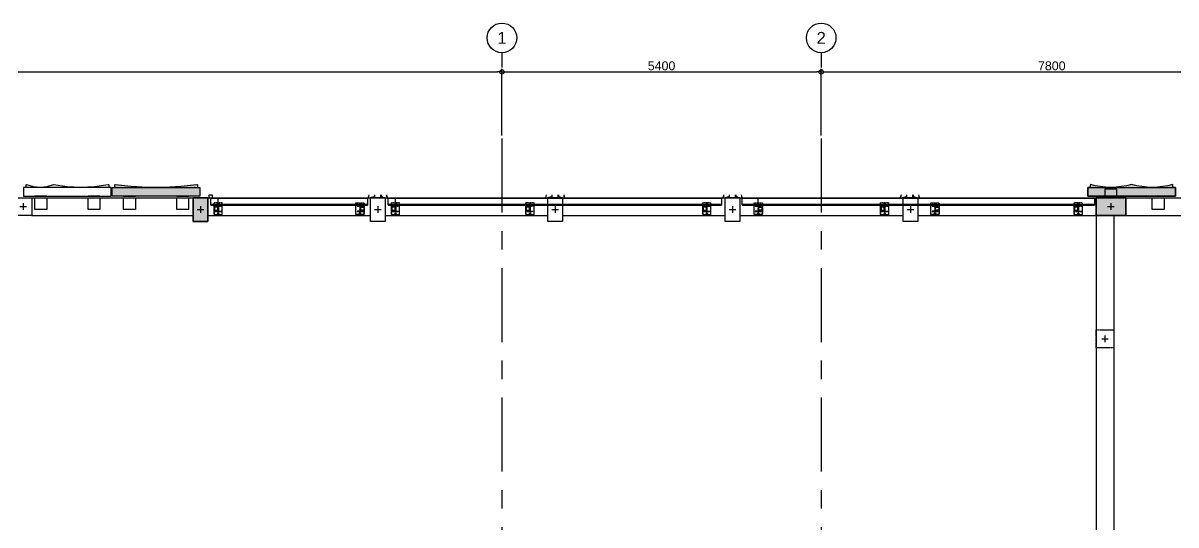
# Model space of a CAD drawing. Header units: millimetres. Extents: x 2519235 to 7246330, y 25937 to 201821.
# Drawn here: x 3134685 to 3154185, y 134172 to 142649 of the extents above; entities that cross this region are included whole.
import ezdxf
from ezdxf.enums import TextEntityAlignment as Align

# ---------------------------------------------------------------- set-up
doc = ezdxf.new("R2010")
doc.units = ezdxf.units.MM
doc.set_wipeout_variables(frame=1)
for name, pattern in [('DXK_LINE_DOT2', [3.9198, 1.9599, -1.9599]), ('HIDDEN2', [4.7625, 3.175, -1.5875]), ('TA_GL_005.00000', [13.75, 5, -1.25, 1.25, -1.25, 5]), ('Xref-PLAN-106.940$0$CENTER2', [28.575, 19.05, -3.175, 3.175, -3.175])]:
    doc.linetypes.add(name, pattern=pattern)
for name, color, linetype in [('000 - 0_SYM_DWG_GRID-BUBBLE_MAIN_COLOR_1', 7, 'Continuous'), ('000 - 0_SYM_DWG_GRIDLINE_MAIN_COLOR_1', 7, 'Continuous'), ('000 - 0_SYM_DWG_GRIDLINE_MAIN_COLOR_251', 7, 'Continuous'), ('000 - CONCRETE_COL_CUT_COLOR_1', 7, 'Continuous'), ('000 - CONCRETE_COL_CUT_COLOR_5', 7, 'Continuous'), ('000 - CONCRETE_COL_HATCH_', 7, 'Continuous'), ('000 - CONCRETE_COL_WIPEOUT_', 7, 'Continuous'), ('000 - CONCRETE_PRECAST_CUT_COLOR_4', 7, 'Continuous'), ('000 - CONCRETE_PRECAST_CUT_COLOR_5', 7, 'Continuous'), ('010 - ASPG_DIMS_NOM', 7, 'Continuous'), ('_BOLT-M10', 7, 'Continuous'), ('_C-SC', 7, 'Continuous'), ('_Hatch', 7, 'Continuous'), ('_LOUVER-SB', 7, 'Continuous'), ('_PLATE-200', 7, 'Continuous'), ('_Wall-PRECAST', 7, 'Continuous'), ('A-GENM', 7, 'Continuous'), ('A-GLAZ-CURT', 7, 'Continuous'), ('S-COLS-E', 7, 'Continuous'), ('Xref-PLAN-106.940$0$_Beam', 7, 'Continuous'), ('Xref-PLAN-106.940$0$_C300x300', 7, 'Continuous'), ('Xref-PLAN-106.940$0$_C400-250', 7, 'Continuous'), ('Xref-PLAN-106.940$0$_C500-300', 7, 'Continuous'), ('Xref-PLAN-106.940$0$_Col-B', 7, 'Xref-PLAN-106.940$0$CENTER2')]:
    doc.layers.add(name, color=color, linetype=linetype)
doc.styles.add('Arial', font='arial.ttf', dxfattribs={"height": 300})
doc.styles.add('FAMELINE_FOR_CKST', font='arial.ttf')
doc.styles.add('TA', font='', dxfattribs={"height": 4.5})
doc.styles.get('TA').set_extended_font_data('Cordia New')
doc.dimstyles.new('FAMELINE-CKST_C-C', dxfattribs={"dimtxt": 0.3, "dimasz": 0.15, "dimexe": 0.1, "dimexo": 0.1, "dimgap": 0.05, "dimtad": 1, "dimzin": 0, "dimdsep": 46, "dimtxsty": 'FAMELINE_FOR_CKST', "dimblk": 'ORIGIN', "dimblk1": 'ORIGIN', "dimblk2": 'ORIGIN', "dimsah": 1, "dimcen": 0.1, "dimdle": 0.1, "dimclrd": 7, "dimclre": 7, "dimclrt": 7, "dimadec": 0, "dimazin": 0, "dimtfac": 1, "dimtix": 1, "dimtmove": 2, "dimatfit": 3, "dimfxl": 1, "dimtolj": 1, "dimtzin": 0, "dimlwd": -1, "dimlwe": -1, "dimarcsym": 0})
pattern_1 = [(45, (-1941.0177, -2436.031), (-3.367596, 3.367596), []), (45, (-1941.0177, -2433.6497), (-3.367596, 3.367596), [])]

# ---------------------------------------------------------------- blocks, each defined once
blk = doc.blocks.new('_C-SC')
at = {"layer": '_Hatch'}
h = blk.add_hatch(dxfattribs=at)
h.set_pattern_fill('STEEL', scale=1.5)
h.set_pattern_definition(pattern_1)
h.paths.add_polyline_path([(3, 67), (3, 3, 0.414214), (13, -7), (50, -7), (50, -15), (-50, -15), (-50, -7), (-13, -7, 0.414214), (-3, 3), (-3, 67, 0.414214), (-13, 77), (-50, 77), (-50, 85), (50, 85), (50, 77), (13, 77, 0.414214)])
at = {"color": 7, "linetype": 'Continuous'}
for p, q in [((70, 135), (-70, 135)), ((-70, 135), (-70, -25)), ((70, 135), (70, -25))]:
    blk.add_line(p, q, dxfattribs=at)
at = {"color": 7, "linetype": 'DXK_LINE_DOT2'}
for p, q in [((-70, 135), (-70, -25)), ((70, 135), (-70, 135)), ((70, -25), (70, 135))]:
    blk.add_line(p, q, dxfattribs=at)
at = {"color": 7, "linetype": 'HIDDEN2'}
for p, q in [((-70, -25), (-70, -65)), ((-70, -30), (-70, -65)), ((-70, -65), (70, -65)), ((-70, -65), (70, -65)), ((70, -65), (70, -25)), ((70, -30), (70, -65))]:
    blk.add_line(p, q, dxfattribs=at)
at = {"color": 7}
blk.add_lwpolyline([(-50, 85), (50, 85), (50, 77), (13, 77, 0.414214), (3, 67), (3, 3, 0.414214), (13, -7), (50, -7), (50, -15), (-50, -15), (-50, -7), (-13, -7, 0.414214), (-3, 3), (-3, 67, 0.414214), (-13, 77), (-50, 77)], format="xyb", close=True, dxfattribs=at)
for points in [[(63, 60), (3, 60), (3, 10), (63, 10)], [(63, 60), (8, 60), (8, 10), (63, 10)]]:
    blk.add_lwpolyline(points, close=True, dxfattribs=at)
at = {"layer": '_BOLT-M10', "color": 7}
for p, q in [((-12, 115), (12, 115)), ((16, 35), (-10, 35)), ((3, 42), (-3, 42)), ((3, 28), (-3, 28)), ((0, 128), (0, 102)), ((8, 42), (3, 42)), ((8, 28), (3, 28))]:
    blk.add_line(p, q, dxfattribs=at)
blk.add_lwpolyline([(-8, 110), (0, 106), (8, 110), (8, 120), (0, 124), (-8, 120)], close=True, dxfattribs=at)
for radius in [10, 6.93]:
    blk.add_circle((0, 115), radius, dxfattribs=at)
at = {"layer": 'Defpoints', "color": 7}
for p, q in [((6, -6), (-6, 6)), ((-6, -6), (6, 6))]:
    blk.add_line(p, q, dxfattribs=at)
at = {"layer": 'Defpoints', "color": 7, "linetype": 'HIDDEN2'}
for p, q in [((-12, -45), (12, -45)), ((0, -58), (0, -32))]:
    blk.add_line(p, q, dxfattribs=at)
blk.add_lwpolyline([(-8, -40), (0, -36), (8, -40), (8, -50), (0, -54), (-8, -50)], close=True, dxfattribs=at)
for radius in [10, 6.93]:
    blk.add_circle((0, -45), radius, dxfattribs=at)
blk = doc.blocks.new('_PP-LOUVER')
at = {"layer": '_Hatch'}
h = blk.add_hatch(dxfattribs=at)
h.set_pattern_fill('STEEL', scale=1.5)
h.set_pattern_definition(pattern_1)
h.paths.add_polyline_path([(3, 67), (3, 3, 0.414214), (13, -7), (50, -7), (50, -15), (-50, -15), (-50, -7), (-13, -7, 0.414214), (-3, 3), (-3, 67, 0.414214), (-13, 77), (-50, 77), (-50, 85), (50, 85), (50, 77), (13, 77, 0.414214)])
at = {"color": 7, "linetype": 'Continuous'}
for p, q in [((70, 135), (-70, 135)), ((-70, 135), (-70, -25)), ((70, 135), (70, -25))]:
    blk.add_line(p, q, dxfattribs=at)
at = {"color": 7, "linetype": 'DXK_LINE_DOT2'}
for p, q in [((-70, 135), (-70, -25)), ((70, 135), (-70, 135)), ((70, -25), (70, 135))]:
    blk.add_line(p, q, dxfattribs=at)
at = {"color": 7, "linetype": 'HIDDEN2'}
for p, q in [((-70, -25), (-70, -65)), ((-70, -30), (-70, -65)), ((-70, -65), (70, -65)), ((-70, -65), (70, -65)), ((70, -65), (70, -25)), ((70, -30), (70, -65))]:
    blk.add_line(p, q, dxfattribs=at)
at = {"color": 7}
blk.add_lwpolyline([(-50, 85), (50, 85), (50, 77), (13, 77, 0.414214), (3, 67), (3, 3, 0.414214), (13, -7), (50, -7), (50, -15), (-50, -15), (-50, -7), (-13, -7, 0.414214), (-3, 3), (-3, 67, 0.414214), (-13, 77), (-50, 77)], format="xyb", close=True, dxfattribs=at)
for points in [[(63, 60), (3, 60), (3, 10), (63, 10)], [(63, 60), (8, 60), (8, 10), (63, 10)]]:
    blk.add_lwpolyline(points, close=True, dxfattribs=at)
at = {"layer": '_BOLT-M10', "color": 7}
for p, q in [((-12, 115), (12, 115)), ((16, 35), (-10, 35)), ((3, 42), (-3, 42)), ((3, 28), (-3, 28)), ((0, 128), (0, 102)), ((8, 42), (3, 42)), ((8, 28), (3, 28))]:
    blk.add_line(p, q, dxfattribs=at)
blk.add_lwpolyline([(-8, 110), (0, 106), (8, 110), (8, 120), (0, 124), (-8, 120)], close=True, dxfattribs=at)
for radius in [10, 6.93]:
    blk.add_circle((0, 115), radius, dxfattribs=at)
at = {"layer": 'Defpoints', "color": 7}
for p, q in [((6, -6), (-6, 6)), ((-6, -6), (6, 6))]:
    blk.add_line(p, q, dxfattribs=at)
at = {"layer": 'Defpoints', "color": 7, "linetype": 'HIDDEN2'}
for p, q in [((-12, -45), (12, -45)), ((0, -58), (0, -32))]:
    blk.add_line(p, q, dxfattribs=at)
blk.add_lwpolyline([(-8, -40), (0, -36), (8, -40), (8, -50), (0, -54), (-8, -50)], close=True, dxfattribs=at)
for radius in [10, 6.93]:
    blk.add_circle((0, -45), radius, dxfattribs=at)
blk = doc.blocks.new('*U360')
at = {"color": 7}
for p, q in [((125, -25), (-2525, -25)), ((-2525, -145), (-2525, -25)), ((-2525, -30), (125, -30)), ((-2525, -35), (125, -35)), ((-2525, -135), (125, -135)), ((-2525, -140), (125, -140)), ((-2525, -145), (125, -145)), ((125, -25), (125, -145))]:
    blk.add_line(p, q, dxfattribs=at)
at = {"layer": 'Defpoints', "color": 7}
for p, q in [((6, -6), (-6, 6)), ((-6, -6), (6, 6)), ((0, 0), (0, -145))]:
    blk.add_line(p, q, dxfattribs=at)
blk = doc.blocks.new('*U359')
at = {"color": 7}
for p, q in [((125, -25), (-5515, -25)), ((-5515, -145), (-5515, -25)), ((-5515, -30), (125, -30)), ((-5515, -35), (125, -35)), ((-5515, -135), (125, -135)), ((-5515, -140), (125, -140)), ((-5515, -145), (125, -145)), ((125, -25), (125, -145))]:
    blk.add_line(p, q, dxfattribs=at)
at = {"layer": 'Defpoints', "color": 7}
for p, q in [((6, -6), (-6, 6)), ((-6, -6), (6, 6)), ((0, 0), (0, -145))]:
    blk.add_line(p, q, dxfattribs=at)
blk = doc.blocks.new('*U361')
at = {"color": 7}
for p, q in [((270, -25), (-5690, -25)), ((-5690, -145), (-5690, -25)), ((-5690, -30), (270, -30)), ((-5690, -35), (270, -35)), ((-5690, -135), (270, -135)), ((-5690, -140), (270, -140)), ((-5690, -145), (270, -145)), ((270, -25), (270, -145))]:
    blk.add_line(p, q, dxfattribs=at)
at = {"layer": 'Defpoints', "color": 7}
for p, q in [((6, -6), (-6, 6)), ((-6, -6), (6, 6)), ((0, 0), (0, -145))]:
    blk.add_line(p, q, dxfattribs=at)
blk = doc.blocks.new('Enrance Curtain Wall Panel Edge 5a - Enrance Curtain Wall Panel Edge 5a-28915756-ENTRANCE 1 - LOWER ROOF LEVEL PLAN')
at = {"color": 7}
for p, q in [((150, 5875), (150, 6125)), ((150, 6125), (150, 5875)), ((150, 6125), (150, 5875)), ((150, 5875), (150, 6125)), ((150, 6125), (150, 5875)), ((155, 6110), (150, 6110)), ((171, 6080), (150, 6080)), ((150, 6050), (200, 6050)), ((155, 6055), (155, 6110)), ((200, 6055), (155, 6055)), ((150, 5950), (200, 5950)), ((171, 5920), (150, 5920)), ((155, 5890), (150, 5890)), ((200, 5945), (155, 5945)), ((155, 5945), (155, 5890)), ((150, 2875), (150, 3125)), ((150, 2875), (150, 3125)), ((150, 3125), (150, 2875)), ((150, 2875), (150, 3125)), ((150, 3125), (150, 2875)), ((155, 3110), (150, 3110)), ((171, 3080), (150, 3080)), ((150, 3050), (200, 3050)), ((150, 2950), (200, 2950)), ((155, 3055), (155, 3110)), ((200, 3055), (155, 3055)), ((200, 2945), (155, 2945)), ((155, 2945), (155, 2890)), ((171, 2920), (150, 2920)), ((155, 2890), (150, 2890)), ((150, -125), (150, 125)), ((150, 125), (150, -125)), ((150, 125), (150, -125)), ((150, -125), (150, 125)), ((150, 125), (150, -125)), ((155, 110), (150, 110)), ((171, 80), (150, 80)), ((150, 50), (200, 50)), ((155, 55), (155, 110)), ((200, 55), (155, 55)), ((150, -50), (200, -50)), ((171, -80), (150, -80)), ((155, -110), (150, -110)), ((200, -55), (155, -55)), ((155, -55), (155, -110)), ((150, -2875), (150, -3125)), ((150, -2875), (150, -3125)), ((150, -2875), (150, -3125)), ((150, -3125), (150, -2875)), ((150, -2875), (150, -3125)), ((155, -2890), (150, -2890)), ((171, -2920), (150, -2920)), ((155, -2945), (155, -2890)), ((150, -2950), (200, -2950)), ((150, -3050), (200, -3050)), ((171, -3080), (150, -3080)), ((155, -3110), (150, -3110)), ((200, -2945), (155, -2945)), ((200, -3055), (155, -3055)), ((155, -3055), (155, -3110))]:
    blk.add_line(p, q, dxfattribs=at)
for centre, radius, start, end in [((-165, 4360), 1830, 78.4825, 80.0828), ((-165, 4360), 1830, 78.4842, 80.0816), ((-165, 4360), 1830, 79.6928, 80.0838), ((-165, 4360), 1827, 78.4632, 80.0667), ((-165, 7640), 1827, 279.9333, 281.5368), ((-165, 7640), 1830, 279.9172, 281.5175), ((-165, 7640), 1830, 279.9184, 281.5158), ((-165, 7640), 1830, 279.9162, 280.3072), ((-165, 1360), 1830, 78.4825, 80.0828), ((-165, 1360), 1830, 79.6928, 80.0838), ((-165, 1360), 1830, 78.4842, 80.0816), ((-165, 1360), 1827, 78.4632, 80.0667), ((-165, 4640), 1827, 279.9333, 281.5368), ((-165, 4640), 1830, 279.9172, 281.5175), ((-165, 4640), 1830, 279.9184, 281.5158), ((-165, 4640), 1830, 279.9162, 280.3072), ((-165, -1640), 1830, 78.4825, 80.0828), ((-165, -1640), 1830, 78.4842, 80.0816), ((-165, -1640), 1830, 79.6928, 80.0838), ((-165, -1640), 1827, 78.4632, 80.0667), ((-165, 1640), 1827, 279.9333, 281.5368), ((-165, 1640), 1830, 279.9172, 281.5175), ((-165, 1640), 1830, 279.9184, 281.5158), ((-165, 1640), 1830, 279.9162, 280.3072), ((-165, -4640), 1830, 78.4825, 80.0828), ((-165, -4640), 1830, 78.4842, 80.0816), ((-165, -4640), 1830, 79.6928, 80.0838), ((-165, -4640), 1827, 78.4632, 80.0667), ((-165, -1360), 1827, 279.9333, 281.5368), ((-165, -1360), 1830, 279.9172, 281.5175), ((-165, -1360), 1830, 279.9184, 281.5158), ((-165, -1360), 1830, 279.9162, 280.3072)]:
    blk.add_arc(centre, radius, start, end, dxfattribs=at)
blk = doc.blocks.new('Xref-PLAN-106.940$0$_C300-300')
at = {"color": 7}
blk.add_lwpolyline([(-150, 0), (150, 0), (150, -300), (-150, -300)], close=True, dxfattribs=at)
at = {"layer": 'Defpoints', "color": 7}
for p, q in [((-56, -150), (56, -150)), ((0, -94), (0, -206))]:
    blk.add_line(p, q, dxfattribs=at)
blk = doc.blocks.new('Xref-PLAN-106.940$0$_C400-250')
at = {"color": 7}
blk.add_lwpolyline([(125, 0), (125, -400), (-125, -400), (-125, 0)], close=True, dxfattribs=at)
at = {"layer": 'Defpoints', "color": 7}
for p, q in [((0, -144), (0, -256)), ((-56, -200), (56, -200))]:
    blk.add_line(p, q, dxfattribs=at)
blk = doc.blocks.new('Xref-PLAN-106.940$0$_C500-300')
at = {"color": 7}
blk.add_lwpolyline([(-250, 0), (250, 0), (250, -300), (-250, -300)], close=True, dxfattribs=at)
at = {"layer": 'Defpoints', "color": 7}
for p, q in [((-56, -150), (56, -150)), ((0, -94), (0, -206))]:
    blk.add_line(p, q, dxfattribs=at)
blk = doc.blocks.new('Xref-PLAN-106.940')
at = {"layer": 'Xref-PLAN-106.940$0$_Beam', "color": 7}
for p, q in [((127669, 23258), (130394, 23258)), ((130644, 23258), (133394, 23258)), ((133644, 23258), (136394, 23258)), ((136644, 23258), (139394, 23258)), ((139644, 23258), (142404, 23258)), ((142654, 23258), (145669, 23258)), ((146169, 23258), (148619, 23258)), ((127669, 22958), (130394, 22958)), ((130644, 22958), (133394, 22958)), ((133644, 22958), (136394, 22958)), ((136644, 22958), (139394, 22958)), ((139644, 22958), (142404, 22958)), ((142654, 22958), (145669, 22958)), ((145669, 22958), (145669, 17298)), ((145969, 22958), (145969, 17298)), ((146169, 22958), (148619, 22958))]:
    blk.add_line(p, q, dxfattribs=at)
at = {"layer": 'Xref-PLAN-106.940$0$_C300x300', "color": 7}
blk.add_blockref('Xref-PLAN-106.940$0$_C300-300', (127519, 23258), dxfattribs=at)
at = {"layer": 'Xref-PLAN-106.940$0$_C400-250', "color": 7}
for p in [(130519, 23258), (133519, 23258), (136519, 23258), (139519, 23258), (142529, 23258)]:
    blk.add_blockref('Xref-PLAN-106.940$0$_C400-250', p, dxfattribs=at)
at = {"layer": 'Xref-PLAN-106.940$0$_C500-300', "color": 7}
blk.add_blockref('Xref-PLAN-106.940$0$_C500-300', (145919, 23258), dxfattribs=at)
at = {"layer": 'Xref-PLAN-106.940$0$_Col-B', "color": 7}
blk.add_blockref('Xref-PLAN-106.940$0$_C300-300', (145819, 21025), dxfattribs=at)
blk = doc.blocks.new('*U1938')
at = {"layer": '000 - 0_SYM_DWG_GRIDLINE_MAIN_COLOR_1', "color": 7}
blk.add_line((49, 0), (44, 0), dxfattribs=at)
blk.add_circle((54, 0), 5, dxfattribs=at)
at = {"layer": '000 - 0_SYM_DWG_GRIDLINE_MAIN_COLOR_251', "color": 7, "linetype": 'ByBlock', "ltscale": 5}
blk.add_line((20, 0), (-357, 0), dxfattribs=at)
at = {"layer": '000 - 0_SYM_DWG_GRIDLINE_MAIN_COLOR_251', "color": 7}
for p in [(-337, 0), (0, 0)]:
    blk.add_point(p, dxfattribs=at)
at = {"color": 7, "style": 'TA', "flags": 1}
blk.add_attdef('LOCATION', (6, -6), '', height=4.5, rotation=270, dxfattribs=at)
at = {"layer": '000 - 0_SYM_DWG_GRID-BUBBLE_MAIN_COLOR_1', "color": 7, "style": 'Arial'}
blk.add_attdef('GRID-HEAD', text='', height=4, rotation=270, dxfattribs=at).set_placement((54, 0), align=Align.MIDDLE_CENTER)
blk = doc.blocks.new('*U1098')
at = {"layer": '000 - 0_SYM_DWG_GRIDLINE_MAIN_COLOR_251', "color": 7, "linetype": 'ByBlock', "ltscale": 5}
blk.add_line((2, 0), (-866, 0), dxfattribs=at)
at = {"color": 7, "style": 'TA', "flags": 1}
blk.add_attdef('LOCATION', (6, -6), '', height=4.5, rotation=270, dxfattribs=at)
at = {"layer": '000 - 0_SYM_DWG_GRID-BUBBLE_MAIN_COLOR_1', "color": 7, "style": 'Arial'}
blk.add_attdef('GRID-HEAD', text='', height=4, rotation=180, dxfattribs=at).set_placement((22, 0), align=Align.MIDDLE_CENTER)
blk = doc.blocks.new('_Origin')
at = {"color": 7, "linetype": 'ByBlock', "lineweight": -2}
blk.add_line((0, 0), (-1, 0), dxfattribs=at)
blk.add_circle((0, 0), 0.5, dxfattribs=at)
blk = doc.blocks.new('*D1932')
at = {"layer": '010 - ASPG_DIMS_NOM', "color": 7, "transparency": 16777216}
for p, q in [((-18300, 1050), (-18300, 2175)), ((0, 1050), (0, 2175)), ((-18225, 2125), (-75, 2125))]:
    blk.add_line(p, q, dxfattribs=at)
at = {"layer": 'Defpoints', "color": 7, "transparency": 16777216}
for p in [(0, 2125), (-18300, 1000), (0, 1000)]:
    blk.add_point(p, dxfattribs=at)
at = {"layer": '010 - ASPG_DIMS_NOM', "color": 7, "transparency": 16777216, "xscale": 75, "yscale": 75, "zscale": 75, "rotation": 180}
blk.add_blockref('_Origin', (-18300, 2125), dxfattribs=at)
at = {"layer": '010 - ASPG_DIMS_NOM', "color": 7, "transparency": 16777216, "xscale": 75, "yscale": 75, "zscale": 75}
blk.add_blockref('_Origin', (0, 2125), dxfattribs=at)
at = {"layer": '010 - ASPG_DIMS_NOM', "color": 7, "transparency": 16777216, "insert": (-9150, 2227), "char_height": 150, "attachment_point": 5, "style": 'FAMELINE_FOR_CKST'}
blk.add_mtext('\\A1;18300', dxfattribs=at)
blk = doc.blocks.new('*D1933')
at = {"layer": '010 - ASPG_DIMS_NOM', "color": 7, "transparency": 16777216}
for p, q in [((0, 1050), (0, 2175)), ((5400, 1050), (5400, 2175)), ((75, 2125), (5325, 2125))]:
    blk.add_line(p, q, dxfattribs=at)
at = {"layer": 'Defpoints', "color": 7, "transparency": 16777216}
for p in [(5400, 2125), (0, 1000), (5400, 1000)]:
    blk.add_point(p, dxfattribs=at)
at = {"layer": '010 - ASPG_DIMS_NOM', "color": 7, "transparency": 16777216, "xscale": 75, "yscale": 75, "zscale": 75, "rotation": 180}
blk.add_blockref('_Origin', (0, 2125), dxfattribs=at)
at = {"layer": '010 - ASPG_DIMS_NOM', "color": 7, "transparency": 16777216, "xscale": 75, "yscale": 75, "zscale": 75}
blk.add_blockref('_Origin', (5400, 2125), dxfattribs=at)
at = {"layer": '010 - ASPG_DIMS_NOM', "color": 7, "transparency": 16777216, "insert": (2700, 2227), "char_height": 150, "attachment_point": 5, "style": 'FAMELINE_FOR_CKST'}
blk.add_mtext('\\A1;5400', dxfattribs=at)
blk = doc.blocks.new('*D1934')
at = {"layer": '010 - ASPG_DIMS_NOM', "color": 7, "transparency": 16777216}
for p, q in [((5400, 1050), (5400, 2175)), ((13200, 1050), (13200, 2175)), ((5475, 2125), (13125, 2125))]:
    blk.add_line(p, q, dxfattribs=at)
at = {"layer": 'Defpoints', "color": 7, "transparency": 16777216}
for p in [(13200, 2125), (5400, 1000), (13200, 1000)]:
    blk.add_point(p, dxfattribs=at)
at = {"layer": '010 - ASPG_DIMS_NOM', "color": 7, "transparency": 16777216, "xscale": 75, "yscale": 75, "zscale": 75, "rotation": 180}
blk.add_blockref('_Origin', (5400, 2125), dxfattribs=at)
at = {"layer": '010 - ASPG_DIMS_NOM', "color": 7, "transparency": 16777216, "xscale": 75, "yscale": 75, "zscale": 75}
blk.add_blockref('_Origin', (13200, 2125), dxfattribs=at)
at = {"layer": '010 - ASPG_DIMS_NOM', "color": 7, "transparency": 16777216, "insert": (9300, 2227), "char_height": 150, "attachment_point": 5, "style": 'FAMELINE_FOR_CKST'}
blk.add_mtext('\\A1;7800', dxfattribs=at)
blk = doc.blocks.new('*U2083')
at = {"layer": '000 - CONCRETE_COL_HATCH_'}
h = blk.add_hatch(dxfattribs=at)
h.set_pattern_fill('AR-CONC', scale=0.04)
h.set_pattern_definition([(50, (18500, -842401.163), (7.28738676, -0.63756342), [0.762, -8.382]), (355, (18500, -842401.163), (-1.40973686, 7.64227381), [0.6096, -6.70562337]), (100.4514447, (18500.607, -842401.216), (5.877649884, 7.004710076), [0.64760035, -7.123609784]), (46.1842, (18500, -842399.131), (10.84316164, -1.68169312), [1.143, -12.573]), (96.6355576, (18500.904, -842399.271), (9.49616536, 9.89704498), [0.97140093, -10.68542433]), (351.1841512, (18500, -842399.131), (9.49616536, 9.89704498), [0.91439868, -10.05838928]), (21, (18501.016, -842399.639), (6.06457565, -4.090607927), [0.762, -8.382]), (326, (18501.016, -842399.639), (2.472081134, 7.367518645), [0.6096, -6.7056]), (71.451445, (18501.5214, -842399.98), (8.53665677, 3.276910755), [0.64760035, -7.123597504]), (37.5, (18500, -842401.163), (0.12354413, 3.382201555), [0, -6.62432, 0, -6.8072, 0, -6.731]), (7.5, (18500, -842401.163), (2.6727865, 4.007222993), [0, -3.88112, 0, -6.47192, 0, -2.5654]), (327.5, (18497.7343, -842401.163), (5.423623807, -0.22914976), [0, -2.54, 0, -7.9248, 0, -10.5156]), (317.5, (18496.7183, -842401.163), (5.925167255, 1.01705964), [0, -3.302, 0, -5.26288, 0, -7.4676])])
h.paths.add_polyline_path([(0, 0), (1480, 0), (1480, 150), (1440, 150), (1440, 190), (1430, 200), (1354, 178), (1267, 163), (1179, 153), (1090, 150), (1001, 153), (913, 163), (826, 178), (740, 200), (654, 178), (567, 163), (479, 153), (390, 150), (301, 153), (213, 163), (126, 178), (50, 200), (40, 190), (40, 150), (0, 150)])
at = {"layer": '000 - CONCRETE_COL_CUT_COLOR_1', "color": 7, "lineweight": -2}
blk.add_lwpolyline([(0, 0), (1480, 0), (1480, 150), (1440, 150), (1440, 190), (1430, 200), (1354, 178), (1267, 163), (1179, 153), (1090, 150), (1001, 153), (913, 163), (826, 178), (740, 200), (654, 178), (567, 163), (479, 153), (390, 150), (301, 153), (213, 163), (126, 178), (50, 200), (40, 190), (40, 150), (0, 150), (0, 150), (0, 150), (0, 150), (0, 150), (0, 150), (0, 150), (0, 150), (0, 150), (0, 150), (0, 150), (0, 150), (0, 150), (0, 150), (0, 150), (0, 150), (0, 150), (0, 150), (0, 150), (0, 150), (0, 150), (0, 150), (0, 150), (0, 150)], close=True, dxfattribs=at)
blk = doc.blocks.new('*U2085')
at = {"layer": '000 - CONCRETE_COL_HATCH_'}
h = blk.add_hatch(dxfattribs=at)
h.set_pattern_fill('AR-CONC', scale=0.04)
h.set_pattern_definition([(50, (1000, -835906.8257), (7.28738676, -0.63756342), [0.762, -8.382]), (355, (1000, -835906.826), (-1.40973686, 7.64227381), [0.6096, -6.70562337]), (100.4514447, (1000.607, -835906.879), (5.877649884, 7.004710076), [0.64760035, -7.123609784]), (46.1842, (1000, -835904.794), (10.84316164, -1.68169312), [1.143, -12.573]), (96.6355576, (1000.904, -835904.934), (9.49616536, 9.89704498), [0.97140093, -10.68542433]), (351.1841512, (1000, -835904.794), (9.49616536, 9.89704498), [0.91439868, -10.05838928]), (21, (1001.016, -835905.3017), (6.06457565, -4.090607927), [0.762, -8.382]), (326, (1001.016, -835905.302), (2.472081134, 7.367518645), [0.6096, -6.7056]), (71.451445, (1001.5214, -835905.6426), (8.53665677, 3.276910755), [0.64760035, -7.123597504]), (37.5, (1000, -835906.8257), (0.12354413, 3.382201555), [0, -6.62432, 0, -6.8072, 0, -6.731]), (7.5, (1000, -835906.8257), (2.6727865, 4.007222993), [0, -3.88112, 0, -6.47192, 0, -2.5654]), (327.5, (997.7343, -835906.8257), (5.423623807, -0.22914976), [0, -2.54, 0, -7.9248, 0, -10.5156]), (317.5, (996.7183, -835906.8257), (5.925167255, 1.01705964), [0, -3.302, 0, -5.26288, 0, -7.4676])])
h.paths.add_polyline_path([(0, 0), (500, 0), (500, 300), (0, 300)])
at = {"layer": '000 - CONCRETE_COL_CUT_COLOR_1', "color": 7, "lineweight": -2}
blk.add_lwpolyline([(0, 0), (500, 0), (500, 300), (0, 300), (0, 300), (0, 300), (0, 300), (0, 300), (0, 300), (0, 300), (0, 300), (0, 300), (0, 300), (0, 300), (0, 300), (0, 300), (0, 300), (0, 300), (0, 300), (0, 300), (0, 300), (0, 300), (0, 300), (0, 300), (0, 300), (0, 300), (0, 300), (0, 300), (0, 300), (0, 300), (0, 300), (0, 300), (0, 300), (0, 300), (0, 300), (0, 300), (0, 300), (0, 300), (0, 300), (0, 300), (0, 300), (0, 300), (0, 300), (0, 300), (0, 300), (0, 300), (0, 300), (0, 300)], close=True, dxfattribs=at)
blk = doc.blocks.new('*U2084')
at = {"layer": '000 - CONCRETE_COL_HATCH_'}
h = blk.add_hatch(dxfattribs=at)
h.set_pattern_fill('AR-CONC', scale=0.04)
h.set_pattern_definition([(50, (60680, -847686.821), (7.28738676, -0.63756342), [0.762, -8.382]), (355, (60680, -847686.821), (-1.40973686, 7.64227381), [0.6096, -6.70562337]), (100.4514447, (60680.607, -847686.874), (5.877649884, 7.004710076), [0.64760035, -7.123609784]), (46.1842, (60680, -847684.789), (10.84316164, -1.68169312), [1.143, -12.573]), (96.6355576, (60680.904, -847684.929), (9.49616536, 9.89704498), [0.97140093, -10.68542433]), (351.1841512, (60680, -847684.789), (9.49616536, 9.89704498), [0.91439868, -10.05838928]), (21, (60681.016, -847685.297), (6.06457565, -4.090607927), [0.762, -8.382]), (326, (60681.016, -847685.297), (2.472081134, 7.367518645), [0.6096, -6.7056]), (71.451445, (60681.5214, -847685.638), (8.53665677, 3.276910755), [0.64760035, -7.123597504]), (37.5, (60680, -847686.8212), (0.12354413, 3.382201555), [0, -6.62432, 0, -6.8072, 0, -6.731]), (7.5, (60680, -847686.8212), (2.6727865, 4.007222993), [0, -3.88112, 0, -6.47192, 0, -2.5654]), (327.5, (60677.7343, -847686.8212), (5.423623807, -0.22914976), [0, -2.54, 0, -7.9248, 0, -10.5156]), (317.5, (60676.7183, -847686.821), (5.925167255, 1.017059641), [0, -3.302, 0, -5.26288, 0, -7.4676])])
h.paths.add_polyline_path([(0, 0), (0, 150), (40, 150), (40, 190), (50, 200), (319, 168), (600, 152), (880, 152), (1161, 168), (1430, 200), (1440, 190), (1440, 150), (1480, 150), (1480, 0)])
at = {"layer": '000 - CONCRETE_COL_CUT_COLOR_1', "color": 7, "lineweight": -2}
blk.add_lwpolyline([(0, 0), (0, 150), (40, 150), (40, 190), (50, 200), (319, 168), (600, 152), (880, 152), (1161, 168), (1430, 200), (1440, 190), (1440, 150), (1480, 150), (1480, 0), (1480, 0), (1480, 0), (1480, 0), (1480, 0), (1480, 0), (1480, 0), (1480, 0), (1480, 0), (1480, 0), (1480, 0), (1480, 0), (1480, 0), (1480, 0), (1480, 0), (1480, 0), (1480, 0), (1480, 0), (1480, 0), (1480, 0), (1480, 0), (1480, 0), (1480, 0), (1480, 0), (1480, 0), (1480, 0), (1480, 0), (1480, 0), (1480, 0), (1480, 0), (1480, 0), (1480, 0), (1480, 0), (1480, 0), (1480, 0)], close=True, dxfattribs=at)
blk = doc.blocks.new('*U2094')
at = {"layer": '000 - CONCRETE_COL_HATCH_'}
h = blk.add_hatch(dxfattribs=at)
h.set_pattern_fill('AR-CONC', scale=0.04)
h.set_pattern_definition([(50, (500, -831306.8257), (7.28738676, -0.63756342), [0.762, -8.382]), (355, (500, -831306.826), (-1.40973686, 7.64227381), [0.6096, -6.70562337]), (100.4514447, (500.607, -831306.879), (5.877649884, 7.004710076), [0.64760035, -7.123609784]), (46.1842, (500, -831304.794), (10.84316164, -1.68169312), [1.143, -12.573]), (96.6355576, (500.904, -831304.934), (9.49616536, 9.89704498), [0.97140093, -10.68542433]), (351.1841512, (500, -831304.794), (9.49616536, 9.89704498), [0.91439868, -10.05838928]), (21, (501.016, -831305.3017), (6.06457565, -4.090607927), [0.762, -8.382]), (326, (501.016, -831305.302), (2.472081134, 7.367518645), [0.6096, -6.7056]), (71.451445, (501.5214, -831305.6426), (8.53665677, 3.276910755), [0.64760035, -7.123597504]), (37.5, (500, -831306.8257), (0.12354413, 3.382201555), [0, -6.62432, 0, -6.8072, 0, -6.731]), (7.5, (500, -831306.8257), (2.6727865, 4.007222993), [0, -3.88112, 0, -6.47192, 0, -2.5654]), (327.5, (497.7343, -831306.8257), (5.423623807, -0.22914976), [0, -2.54, 0, -7.9248, 0, -10.5156]), (317.5, (496.7183, -831306.8257), (5.925167255, 1.01705964), [0, -3.302, 0, -5.26288, 0, -7.4676])])
h.paths.add_polyline_path([(0, 0), (250, 0), (250, 400), (0, 400)])
at = {"layer": '000 - CONCRETE_COL_CUT_COLOR_1', "color": 7, "lineweight": -2}
blk.add_lwpolyline([(0, 0), (250, 0), (250, 400), (0, 400), (0, 400), (0, 400), (0, 400), (0, 400), (0, 400), (0, 400), (0, 400), (0, 400), (0, 400), (0, 400), (0, 400), (0, 400), (0, 400), (0, 400), (0, 400), (0, 400), (0, 400), (0, 400), (0, 400), (0, 400), (0, 400), (0, 400), (0, 400), (0, 400), (0, 400), (0, 400), (0, 400), (0, 400), (0, 400), (0, 400), (0, 400), (0, 400), (0, 400), (0, 400), (0, 400), (0, 400), (0, 400), (0, 400), (0, 400), (0, 400), (0, 400), (0, 400), (0, 400), (0, 400)], close=True, dxfattribs=at)
blk = doc.blocks.new('W-1-PP17-ENT1_REV02_20260415-161303_PP17_ENT1_MAIN_DIMS_PL')
at = {"layer": '000 - 0_SYM_DWG_GRIDLINE_MAIN_COLOR_251', "color": 7, "linetype": 'TA_GL_005.00000', "xscale": 50.00000000000004, "yscale": 50.00000000000004, "zscale": 50.00000000000004, "rotation": 90}
for p, values in [((0, 0), {'GRID-HEAD': '1'}), ((5400, 0), {'GRID-HEAD': '2'})]:
    blk.add_blockref('*U1938', p, dxfattribs=at).add_auto_attribs(values)
at = {"layer": '000 - 0_SYM_DWG_GRIDLINE_MAIN_COLOR_251', "color": 7, "linetype": 'TA_GL_005.00000', "xscale": 50, "yscale": 50, "zscale": 50, "rotation": 180}
blk.add_blockref('*U1098', (-18300, 0), dxfattribs=at)
at = {"layer": '010 - ASPG_DIMS_NOM', "color": 7}
for base, p1, p2, picture, middle in [((0, 2125), (-18300, 1000), (0, 1000), '*D1932', (-9150, 2226.6)), ((5400, 2125), (0, 1000), (5400, 1000), '*D1933', (2700, 2226.6)), ((13200, 2125), (5400, 1000), (13200, 1000), '*D1934', (9300, 2226.6))]:
    dim = blk.add_linear_dim(base=base, p1=p1, p2=p2, angle=180, dimstyle='FAMELINE-CKST_C-C', override={"dimscale": 500, "dimdec": 0, "dimlfac": 1, "dimclrd": 7, "dimclre": 7, "dimclrt": 7}, dxfattribs=at)
    dim.commit()
    dim.dimension.update_dxf_attribs({"geometry": picture, "text_midpoint": middle})
blk = doc.blocks.new('A$C6d15e31b')
at = {"layer": '_PLATE-200', "color": 7}
for points in [[(-7700, 0), (-7700, -200), (-7900, -200), (-7900, 0)], [(-6800, 0), (-6800, -200), (-7000, -200), (-7000, 0)], [(-6200, 0), (-6200, -200), (-6400, -200), (-6400, 0)], [(-5300, 0), (-5300, -200), (-5500, -200), (-5500, 0)], [(10200, 0), (10400, 0), (10400, -6), (10200, -6)], [(11200, 0), (11200, -200), (11000, -200), (11000, 0)]]:
    blk.add_lwpolyline(points, close=True, dxfattribs=at)
at = {"layer": '_Wall-PRECAST', "color": 7}
for p, q in [((-8050, 215), (-8040, 225)), ((-8050, 175), (-8050, 215)), ((-8040, 225), (-7928, 189)), ((-7695, 189), (-7583, 225)), ((-7583, 225), (-7354, 188)), ((-6890, 188), (-6660, 225)), ((-6660, 225), (-6650, 215)), ((-6650, 215), (-6650, 175)), ((-6550, 215), (-6540, 225)), ((-6550, 175), (-6550, 215)), ((-6540, 225), (-6271, 193)), ((-5429, 193), (-5160, 225)), ((-5160, 225), (-5150, 215)), ((-5150, 215), (-5150, 175)), ((9960, 225), (9950, 215)), ((9950, 215), (9950, 175)), ((10036, 203), (9960, 225)), ((10123, 188), (10036, 203)), ((10564, 203), (10477, 188)), ((10650, 225), (10564, 203)), ((10736, 203), (10650, 225)), ((10823, 188), (10736, 203)), ((11264, 203), (11177, 188)), ((11340, 225), (11264, 203)), ((11350, 215), (11340, 225)), ((11350, 175), (11350, 215)), ((-8090, 175), (-8090, 25)), ((-6610, 175), (-8090, 175)), ((-8090, 25), (-6610, 25)), ((-7928, 189), (-7812, 177)), ((-7900, 31), (-7700, 31)), ((-7900, 31), (-7900, 25)), ((-7900, 31), (-7700, 31)), ((-7900, 31), (-7900, 25)), ((-7900, 25), (-7700, 25)), ((-7900, 25), (-7700, 25)), ((-7812, 177), (-7695, 189)), ((-7700, 31), (-7700, 25)), ((-7700, 31), (-7700, 25)), ((-7354, 188), (-7122, 176)), ((-7122, 176), (-6890, 188)), ((-7000, 31), (-6800, 31)), ((-7000, 31), (-7000, 25)), ((-7000, 31), (-6800, 31)), ((-7000, 31), (-7000, 25)), ((-7000, 25), (-6800, 25)), ((-7000, 25), (-6800, 25)), ((-6800, 31), (-6800, 25)), ((-6800, 31), (-6800, 25)), ((-6610, 25), (-6610, 175)), ((-6590, 25), (-6590, 175)), ((-6590, 175), (-5110, 175)), ((-5110, 25), (-6590, 25)), ((-6400, 31), (-6200, 31)), ((-6400, 31), (-6400, 25)), ((-6400, 31), (-6200, 31)), ((-6400, 31), (-6400, 25)), ((-6400, 25), (-6200, 25)), ((-6400, 25), (-6200, 25)), ((-6271, 193), (-5990, 177)), ((-6200, 31), (-6200, 25)), ((-6200, 31), (-6200, 25)), ((-5990, 177), (-5710, 177)), ((-5710, 177), (-5429, 193)), ((-5500, 31), (-5300, 31)), ((-5500, 31), (-5500, 25)), ((-5500, 31), (-5300, 31)), ((-5500, 31), (-5500, 25)), ((-5500, 25), (-5300, 25)), ((-5500, 25), (-5300, 25)), ((-5300, 31), (-5300, 25)), ((-5300, 31), (-5300, 25)), ((-5110, 175), (-5110, 25)), ((9910, 25), (9910, 175)), ((9910, 175), (11390, 175)), ((11390, 25), (9910, 25)), ((10211, 178), (10123, 188)), ((10400, 145), (10200, 145)), ((10200, 145), (10200, 25)), ((10400, 145), (10200, 145)), ((10200, 145), (10200, 25)), ((10200, 25), (10400, 25)), ((10200, 25), (10400, 25)), ((10300, 175), (10211, 178)), ((10389, 178), (10300, 175)), ((10477, 188), (10389, 178)), ((10400, 25), (10400, 145)), ((10400, 25), (10400, 145)), ((10911, 178), (10823, 188)), ((11000, 175), (10911, 178)), ((11089, 178), (11000, 175)), ((11000, 31), (11200, 31)), ((11000, 31), (11000, 25)), ((11000, 31), (11200, 31)), ((11000, 31), (11000, 25)), ((11000, 25), (11200, 25)), ((11000, 25), (11200, 25)), ((11177, 188), (11089, 178)), ((11200, 31), (11200, 25)), ((11200, 31), (11200, 25)), ((11390, 175), (11390, 25))]:
    blk.add_line(p, q, dxfattribs=at)
at = {"layer": 'A-GLAZ-CURT', "color": 7}
for p, q in [((-4950, 0), (-4950, 50)), ((-4950, 50), (-4900, 50)), ((-4900, 50), (-4900, 0))]:
    blk.add_line(p, q, dxfattribs=at)
at = {"layer": 'S-COLS-E', "color": 7}
blk.add_line((-2225, 0), (-1975, 0), dxfattribs=at)
at = {"color": 7}
for name, p in [('W-1-PP17-ENT1_REV02_20260415-161303_PP17_ENT1_MAIN_DIMS_PL', (0, 0)), ('Xref-PLAN-106.940', (-135619, -23258))]:
    blk.add_blockref(name, p, dxfattribs=at)
at = {"layer": '_C-SC', "color": 7, "rotation": 180}
for name, p in [('_C-SC', (-4800, -150)), ('_C-SC', (-1800, -150)), ('_PP-LOUVER', (475, -150)), ('_PP-LOUVER', (3465, -150)), ('_PP-LOUVER', (6475, -150)), ('_PP-LOUVER', (9750, -150))]:
    blk.add_blockref(name, p, dxfattribs=at)
at = {"layer": '_C-SC', "color": 7, "xscale": -1, "rotation": 180}
for name, p in [('_C-SC', (-2400, -150)), ('_PP-LOUVER', (4335, -150)), ('_PP-LOUVER', (7325, -150))]:
    blk.add_blockref(name, p, dxfattribs=at)
at = {"layer": '_LOUVER-SB', "color": 7, "rotation": 180}
for name, p in [('*U360', (-4800, -150)), ('*U359', (-1800, -150)), ('*U361', (4335, -150))]:
    blk.add_blockref(name, p, dxfattribs=at)
at = {"layer": 'A-GENM', "color": 7, "rotation": 90}
blk.add_blockref('Enrance Curtain Wall Panel Edge 5a - Enrance Curtain Wall Panel Edge 5a-28915756-ENTRANCE 1 - LOWER ROOF LEVEL PLAN', (3900, -150), dxfattribs=at)
at = {"layer": '000 - CONCRETE_PRECAST_CUT_COLOR_4', "color": 7}
blk.add_blockref('*U2084', (-6590, 25), dxfattribs=at)
at = {"layer": '000 - CONCRETE_PRECAST_CUT_COLOR_5', "color": 7}
blk.add_blockref('*U2085', (10050, -300), dxfattribs=at)
at = {"layer": '000 - CONCRETE_COL_CUT_COLOR_5', "color": 7}
blk.add_blockref('*U2094', (-5225, -400), dxfattribs=at)
at = {"layer": '000 - CONCRETE_PRECAST_CUT_COLOR_4', "color": 7}
blk.add_blockref('*U2083', (9910, 25), dxfattribs=at)

msp = doc.modelspace()

# ---------------------------------------------------------------- block references
at = {"color": 7}
msp.add_blockref('A$C6d15e31b', (3142784.512, 139699.284), dxfattribs=at)

doc.saveas('drawing.dxf')
